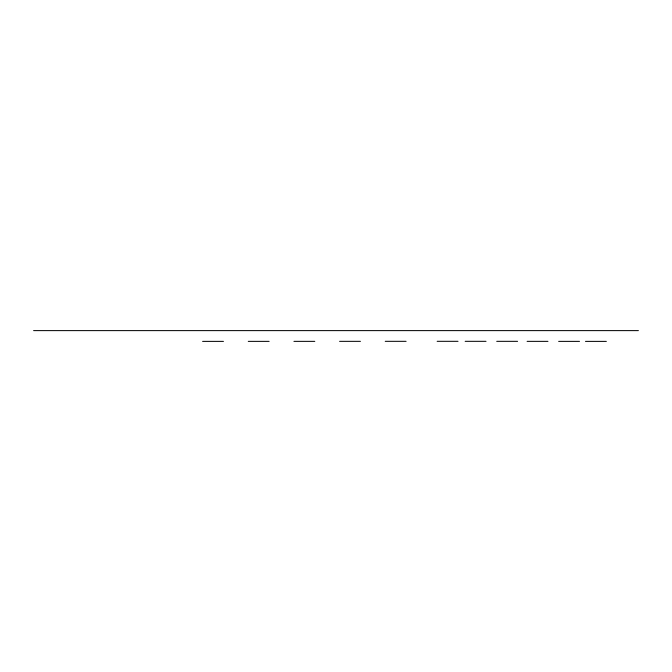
<?xml version="1.0" encoding="UTF-8"?>
<svg xmlns="http://www.w3.org/2000/svg" width="672" height="672" viewBox="0 0 672 672"><rect width="100%" height="100%" fill="white"/><g stroke="black" fill="none" stroke-linecap="round" stroke-linejoin="round"><path stroke-width="1.01" d="M33.6 330.616L638.4 330.616M293.933 341.359L314.79 341.359M339.587 341.342L360.436 341.342M385.241 341.326L406.098 341.326M437.161 341.317L458.018 341.317M465.167 341.326L486.024 341.326M496.717 341.334L517.574 341.334M527.1 341.359L547.957 341.359M202.6 341.376L223.457 341.376M248.27 341.368L269.128 341.368M558.65 341.376L579.508 341.376M585.488 341.384L606.346 341.384"/></g></svg>
